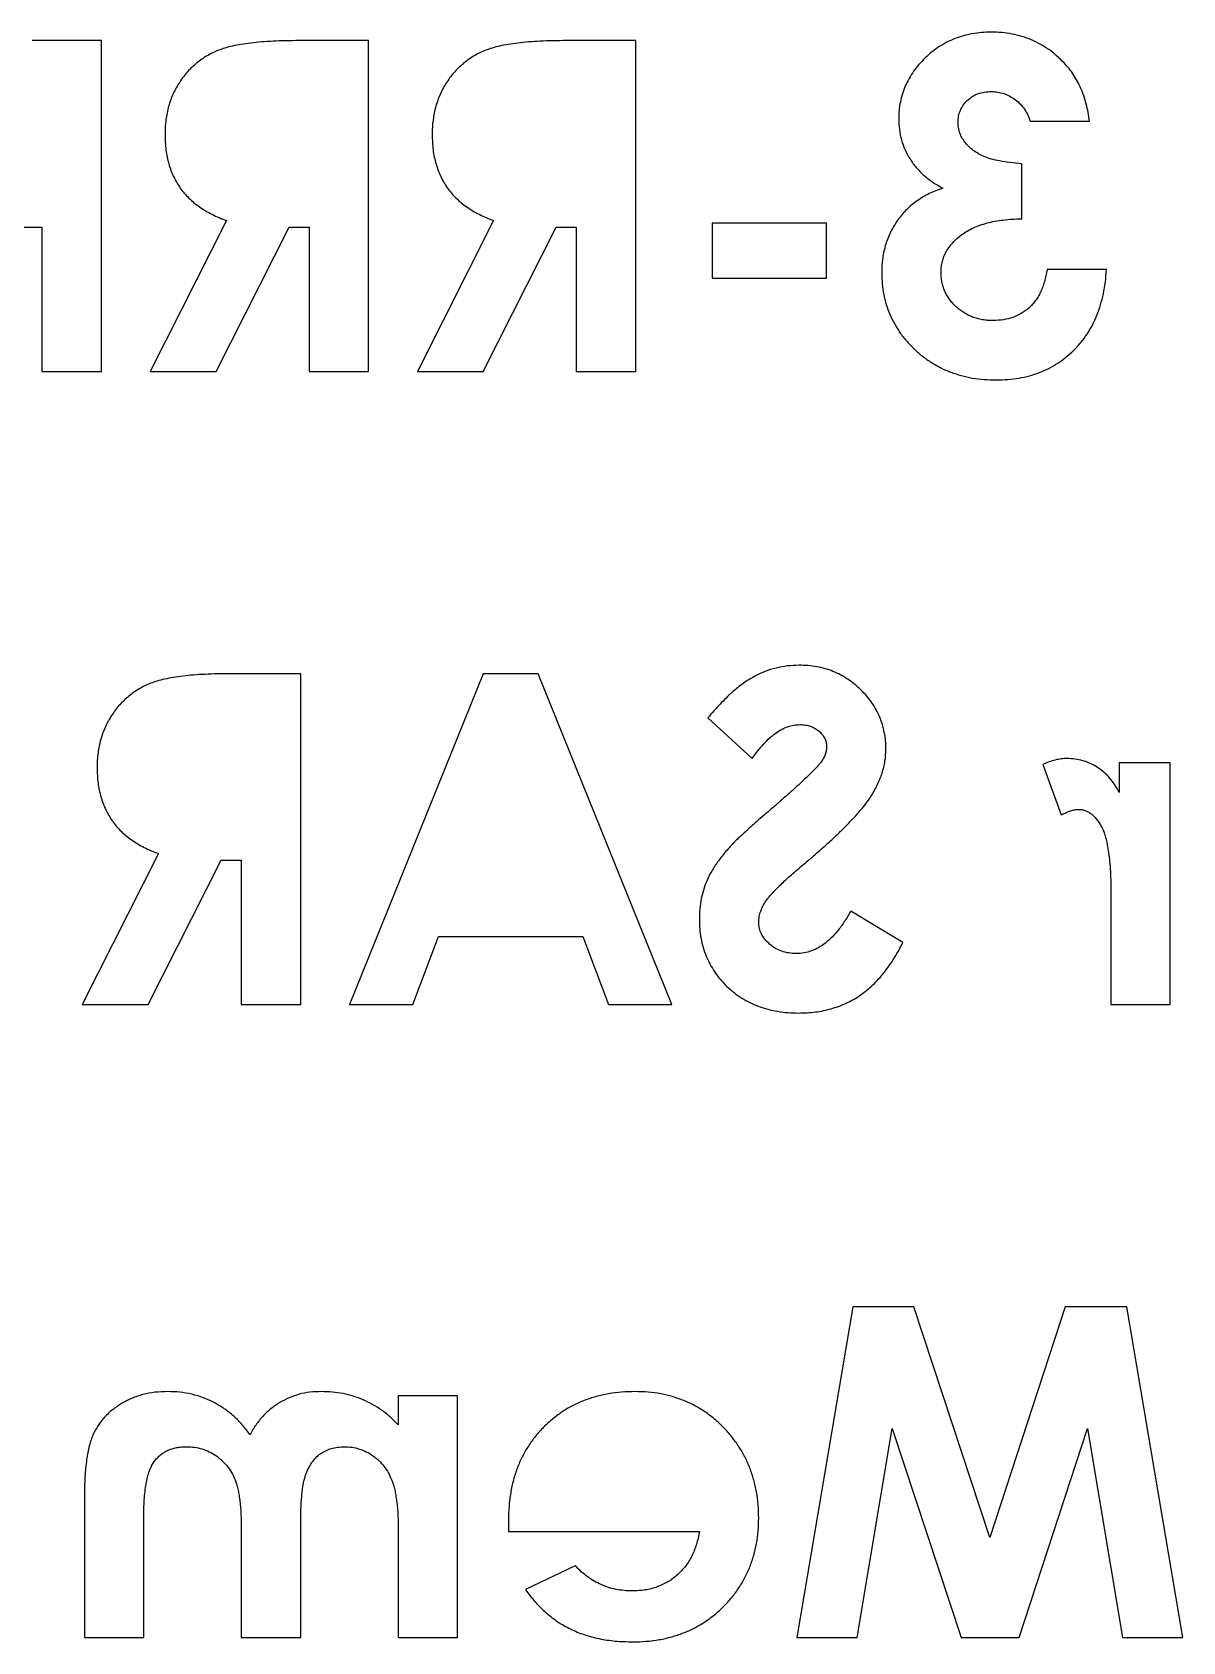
# Model space of a CAD drawing. Header units: millimetres. Extents: x -193 to 193, y -200 to 193.
# Drawn here: x -130.26 to -118.08, y -147.44 to -130.4 of the extents above; entities that cross this region are included whole.
import ezdxf

# ---------------------------------------------------------------- set-up
doc = ezdxf.new("R2010")
doc.units = ezdxf.units.MM

msp = doc.modelspace()

# ---------------------------------------------------------------- linework, layer by layer
at = {"color": 7, "linetype": 'Continuous', "lineweight": 25}
for p, q in [((-129.524, -130.494), (-130.256, -130.494)), ((-129.524, -133.994), (-129.524, -130.494)), ((-126.697, -130.494), (-127.429, -130.494)), ((-126.697, -133.994), (-126.697, -130.494)), ((-123.871, -130.494), (-124.602, -130.494)), ((-123.871, -133.994), (-123.871, -130.494)), ((-119.697, -131.347), (-119.069, -131.347)), ((-119.787, -132.379), (-119.787, -131.796)), ((-130.366, -132.469), (-130.153, -132.469)), ((-130.153, -132.469), (-130.153, -133.994)), ((-128.201, -132.397), (-129.008, -133.994)), ((-128.31, -133.994), (-127.539, -132.469)), ((-127.539, -132.469), (-127.326, -132.469)), ((-127.326, -132.469), (-127.326, -133.994)), ((-125.374, -132.397), (-126.181, -133.994)), ((-125.483, -133.994), (-124.712, -132.469)), ((-124.712, -132.469), (-124.499, -132.469)), ((-124.499, -132.469), (-124.499, -133.994)), ((-121.851, -132.424), (-123.063, -132.424)), ((-123.063, -132.424), (-123.063, -133.007)), ((-121.851, -133.007), (-121.851, -132.424)), ((-123.063, -133.007), (-121.851, -133.007)), ((-118.89, -132.917), (-119.518, -132.917)), ((-130.153, -133.994), (-129.524, -133.994)), ((-129.008, -133.994), (-128.31, -133.994)), ((-127.326, -133.994), (-126.697, -133.994)), ((-126.181, -133.994), (-125.483, -133.994)), ((-124.499, -133.994), (-123.871, -133.994)), ((-127.415, -137.193), (-128.147, -137.193)), ((-127.415, -140.693), (-127.415, -137.193)), ((-125.486, -137.193), (-126.899, -140.693)), ((-124.903, -137.193), (-125.486, -137.193)), ((-123.489, -140.693), (-124.903, -137.193)), ((-123.108, -137.661), (-122.638, -138.09)), ((-119.563, -138.154), (-119.368, -138.686)), ((-118.217, -138.135), (-118.755, -138.135)), ((-118.755, -138.135), (-118.755, -138.45)), ((-118.217, -140.693), (-118.217, -138.135)), ((-128.919, -139.096), (-129.726, -140.693)), ((-129.028, -140.693), (-128.257, -139.167)), ((-128.257, -139.167), (-128.044, -139.167)), ((-128.044, -139.167), (-128.044, -140.693)), ((-118.843, -139.533), (-118.845, -139.657)), ((-118.845, -139.657), (-118.845, -140.693)), ((-121.044, -140.037), (-121.596, -139.706)), ((-126.228, -140.693), (-125.956, -139.975)), ((-125.956, -139.975), (-124.431, -139.975)), ((-124.431, -139.975), (-124.159, -140.693)), ((-129.726, -140.693), (-129.028, -140.693)), ((-128.044, -140.693), (-127.415, -140.693)), ((-126.899, -140.693), (-126.228, -140.693)), ((-124.159, -140.693), (-123.489, -140.693)), ((-118.845, -140.693), (-118.217, -140.693)), ((-121.574, -143.892), (-122.165, -147.392)), ((-120.928, -143.892), (-121.574, -143.892)), ((-120.124, -146.333), (-120.928, -143.892)), ((-119.325, -143.892), (-120.124, -146.333)), ((-118.673, -143.892), (-119.325, -143.892)), ((-118.082, -147.392), (-118.673, -143.892)), ((-125.755, -144.834), (-126.383, -144.834)), ((-126.383, -144.834), (-126.383, -145.14)), ((-125.755, -147.392), (-125.755, -144.834)), ((-121.529, -147.392), (-121.156, -145.181)), ((-121.156, -145.181), (-120.428, -147.392)), ((-119.815, -147.392), (-119.092, -145.181)), ((-119.092, -145.181), (-118.719, -147.392)), ((-129.704, -145.904), (-129.704, -147.392)), ((-129.076, -147.392), (-129.076, -146.107)), ((-128.044, -146.25), (-128.044, -147.392)), ((-127.415, -147.392), (-127.415, -146.165)), ((-126.383, -146.266), (-126.383, -147.392)), ((-125.217, -146.151), (-125.215, -146.27)), ((-125.215, -146.27), (-123.197, -146.27)), ((-124.511, -146.632), (-125.037, -146.883)), ((-129.704, -147.392), (-129.076, -147.392)), ((-128.044, -147.392), (-127.415, -147.392)), ((-126.383, -147.392), (-125.755, -147.392)), ((-122.165, -147.392), (-121.529, -147.392)), ((-120.428, -147.392), (-119.815, -147.392)), ((-118.719, -147.392), (-118.082, -147.392))]:
    msp.add_line(p, q, dxfattribs=at)
for points, knots in [([(-120.111, -130.405), (-120.145, -130.405), (-120.212, -130.407), (-120.31, -130.42), (-120.403, -130.442), (-120.493, -130.471), (-120.578, -130.51), (-120.66, -130.556), (-120.737, -130.612), (-120.808, -130.676), (-120.874, -130.744), (-120.931, -130.817), (-120.98, -130.894), (-121.02, -130.973), (-121.051, -131.056), (-121.072, -131.142), (-121.086, -131.231), (-121.088, -131.292), (-121.088, -131.322)], [0, 0, 0, 0, 0.068214, 0.134095, 0.198286, 0.26116, 0.323635, 0.386367, 0.449642, 0.514245, 0.578413, 0.640375, 0.700615, 0.760104, 0.819299, 0.878466, 0.93836, 1, 1, 1, 1]), ([(-119.338, -130.73), (-119.364, -130.704), (-119.415, -130.652), (-119.5, -130.587), (-119.589, -130.53), (-119.684, -130.484), (-119.784, -130.448), (-119.889, -130.423), (-119.998, -130.407), (-120.073, -130.405), (-120.111, -130.405)], [0, 0, 0, 0, 0.127407, 0.251106, 0.372908, 0.494496, 0.616171, 0.740563, 0.867605, 1, 1, 1, 1]), ([(-127.429, -130.494), (-127.478, -130.494), (-127.571, -130.495), (-127.705, -130.5), (-127.828, -130.507), (-127.941, -130.518), (-128.043, -130.533), (-128.134, -130.55), (-128.214, -130.57), (-128.284, -130.595), (-128.348, -130.622), (-128.407, -130.654), (-128.463, -130.69), (-128.516, -130.73), (-128.566, -130.774), (-128.613, -130.823), (-128.657, -130.875), (-128.696, -130.932), (-128.733, -130.992), (-128.765, -131.055), (-128.791, -131.121), (-128.814, -131.189), (-128.831, -131.26), (-128.842, -131.334), (-128.851, -131.41), (-128.851, -131.462), (-128.851, -131.489)], [0, 0, 0, 0, 0.072889, 0.140186, 0.202277, 0.258895, 0.310483, 0.357095, 0.398514, 0.435038, 0.469251, 0.502805, 0.53621, 0.569379, 0.602801, 0.636666, 0.670929, 0.705803, 0.741189, 0.776304, 0.812004, 0.847969, 0.884522, 0.921974, 0.960198, 1, 1, 1, 1]), ([(-124.602, -130.494), (-124.651, -130.494), (-124.744, -130.495), (-124.878, -130.5), (-125.001, -130.507), (-125.114, -130.518), (-125.216, -130.533), (-125.307, -130.55), (-125.387, -130.57), (-125.457, -130.595), (-125.521, -130.622), (-125.58, -130.654), (-125.636, -130.69), (-125.689, -130.73), (-125.739, -130.774), (-125.786, -130.823), (-125.83, -130.875), (-125.87, -130.932), (-125.906, -130.992), (-125.938, -131.055), (-125.964, -131.121), (-125.987, -131.189), (-126.004, -131.26), (-126.015, -131.334), (-126.024, -131.41), (-126.024, -131.462), (-126.024, -131.489)], [0, 0, 0, 0, 0.072889, 0.140186, 0.202277, 0.258895, 0.310483, 0.357095, 0.398514, 0.435038, 0.469251, 0.502805, 0.53621, 0.569379, 0.602801, 0.636666, 0.670929, 0.705803, 0.741189, 0.776304, 0.812004, 0.847969, 0.884522, 0.921974, 0.960198, 1, 1, 1, 1]), ([(-119.069, -131.347), (-119.074, -131.315), (-119.082, -131.254), (-119.103, -131.165), (-119.128, -131.08), (-119.159, -131.001), (-119.196, -130.926), (-119.237, -130.855), (-119.284, -130.789), (-119.32, -130.75), (-119.338, -130.73)], [0, 0, 0, 0, 0.1389342, 0.2723714, 0.400702, 0.5249153, 0.646775, 0.7657065, 0.8831152, 1, 1, 1, 1]), ([(-120.46, -131.362), (-120.459, -131.34), (-120.457, -131.295), (-120.438, -131.231), (-120.406, -131.175), (-120.363, -131.125), (-120.311, -131.083), (-120.25, -131.053), (-120.181, -131.036), (-120.132, -131.034), (-120.107, -131.033)], [0, 0, 0, 0, 0.126208, 0.246331, 0.363484, 0.484754, 0.608383, 0.731214, 0.860989, 1, 1, 1, 1]), ([(-120.107, -131.033), (-120.084, -131.034), (-120.039, -131.036), (-119.973, -131.053), (-119.91, -131.081), (-119.852, -131.119), (-119.799, -131.165), (-119.756, -131.22), (-119.72, -131.28), (-119.705, -131.325), (-119.697, -131.347)], [0, 0, 0, 0, 0.123523, 0.245107, 0.367266, 0.494691, 0.622324, 0.746003, 0.872253, 1, 1, 1, 1]), ([(-121.088, -131.322), (-121.087, -131.36), (-121.084, -131.435), (-121.061, -131.545), (-121.024, -131.649), (-120.97, -131.748), (-120.904, -131.839), (-120.822, -131.922), (-120.727, -131.996), (-120.656, -132.035), (-120.62, -132.056)], [0, 0, 0, 0, 0.124101, 0.244316, 0.364466, 0.485854, 0.608915, 0.734301, 0.863943, 1, 1, 1, 1]), ([(-119.787, -131.796), (-119.829, -131.792), (-119.907, -131.785), (-120.015, -131.77), (-120.106, -131.749), (-120.182, -131.724), (-120.245, -131.692), (-120.3, -131.657), (-120.348, -131.615), (-120.388, -131.57), (-120.42, -131.521), (-120.443, -131.469), (-120.458, -131.416), (-120.46, -131.38), (-120.46, -131.362)], [0, 0, 0, 0, 0.141704, 0.2651, 0.370058, 0.458024, 0.535994, 0.609848, 0.680075, 0.748587, 0.81563, 0.878071, 0.939584, 1, 1, 1, 1]), ([(-128.851, -131.489), (-128.851, -131.516), (-128.849, -131.57), (-128.843, -131.65), (-128.83, -131.726), (-128.811, -131.798), (-128.79, -131.868), (-128.761, -131.933), (-128.728, -131.996), (-128.69, -132.054), (-128.648, -132.11), (-128.598, -132.161), (-128.545, -132.21), (-128.486, -132.254), (-128.422, -132.295), (-128.353, -132.333), (-128.279, -132.368), (-128.227, -132.387), (-128.201, -132.397)], [0, 0, 0, 0, 0.0687413, 0.1347891, 0.198536, 0.2603857, 0.3209616, 0.3799038, 0.4385029, 0.4961543, 0.5542655, 0.6127488, 0.6725134, 0.7336464, 0.7967896, 0.8619357, 0.9293977, 1, 1, 1, 1]), ([(-126.024, -131.489), (-126.024, -131.516), (-126.022, -131.57), (-126.016, -131.65), (-126.003, -131.726), (-125.984, -131.798), (-125.963, -131.868), (-125.934, -131.933), (-125.901, -131.996), (-125.863, -132.054), (-125.821, -132.11), (-125.771, -132.161), (-125.718, -132.21), (-125.659, -132.254), (-125.595, -132.295), (-125.526, -132.333), (-125.452, -132.368), (-125.4, -132.387), (-125.374, -132.397)], [0, 0, 0, 0, 0.068741, 0.134789, 0.198536, 0.260386, 0.320962, 0.379904, 0.438503, 0.496154, 0.554265, 0.612749, 0.672513, 0.733646, 0.79679, 0.861936, 0.929398, 1, 1, 1, 1]), ([(-120.62, -132.056), (-120.645, -132.064), (-120.694, -132.08), (-120.764, -132.112), (-120.83, -132.146), (-120.892, -132.187), (-120.949, -132.231), (-121.003, -132.279), (-121.052, -132.332), (-121.097, -132.39), (-121.137, -132.451), (-121.172, -132.514), (-121.202, -132.58), (-121.226, -132.649), (-121.245, -132.721), (-121.259, -132.795), (-121.266, -132.872), (-121.267, -132.925), (-121.268, -132.951)], [0, 0, 0, 0, 0.066221, 0.130122, 0.192922, 0.254764, 0.315757, 0.376303, 0.436814, 0.498168, 0.559516, 0.620243, 0.68097, 0.742349, 0.804584, 0.868102, 0.933307, 1, 1, 1, 1]), ([(-120.64, -132.945), (-120.639, -132.926), (-120.638, -132.887), (-120.627, -132.831), (-120.61, -132.778), (-120.586, -132.726), (-120.554, -132.678), (-120.517, -132.63), (-120.471, -132.587), (-120.42, -132.545), (-120.362, -132.507), (-120.298, -132.473), (-120.227, -132.446), (-120.151, -132.421), (-120.069, -132.404), (-119.98, -132.391), (-119.886, -132.381), (-119.821, -132.38), (-119.787, -132.379)], [0, 0, 0, 0, 0.050613, 0.10076, 0.149275, 0.198888, 0.249306, 0.302323, 0.357221, 0.415437, 0.476443, 0.539829, 0.606184, 0.675941, 0.749782, 0.828288, 0.911845, 1, 1, 1, 1]), ([(-121.268, -132.951), (-121.267, -132.99), (-121.264, -133.066), (-121.249, -133.179), (-121.221, -133.287), (-121.184, -133.39), (-121.135, -133.488), (-121.077, -133.584), (-121.006, -133.672), (-120.927, -133.757), (-120.839, -133.834), (-120.744, -133.9), (-120.643, -133.958), (-120.537, -134.004), (-120.425, -134.04), (-120.307, -134.066), (-120.182, -134.082), (-120.098, -134.083), (-120.054, -134.084)], [0, 0, 0, 0, 0.062821, 0.123871, 0.183554, 0.242266, 0.301265, 0.360847, 0.421949, 0.484789, 0.548014, 0.610413, 0.672536, 0.734829, 0.797947, 0.862973, 0.93002, 1, 1, 1, 1]), ([(-120.089, -133.456), (-120.108, -133.456), (-120.146, -133.455), (-120.202, -133.448), (-120.255, -133.436), (-120.306, -133.42), (-120.354, -133.399), (-120.4, -133.373), (-120.443, -133.343), (-120.483, -133.309), (-120.52, -133.271), (-120.551, -133.23), (-120.58, -133.188), (-120.601, -133.143), (-120.619, -133.096), (-120.631, -133.047), (-120.639, -132.997), (-120.639, -132.962), (-120.64, -132.945)], [0, 0, 0, 0, 0.0694022, 0.1359434, 0.2010204, 0.2641806, 0.3259548, 0.3884538, 0.4508186, 0.5142656, 0.5774922, 0.6388353, 0.6986336, 0.7580571, 0.8170324, 0.8764148, 0.937278, 1, 1, 1, 1]), ([(-119.518, -132.917), (-119.522, -132.939), (-119.53, -132.982), (-119.545, -133.044), (-119.565, -133.102), (-119.587, -133.155), (-119.612, -133.204), (-119.642, -133.248), (-119.674, -133.288), (-119.722, -133.335), (-119.789, -133.384), (-119.88, -133.426), (-119.981, -133.451), (-120.052, -133.454), (-120.089, -133.456)], [0, 0, 0, 0, 0.077346, 0.150652, 0.220677, 0.286575, 0.350188, 0.411379, 0.469946, 0.528234, 0.642194, 0.755364, 0.873556, 1, 1, 1, 1]), ([(-120.054, -134.084), (-120.013, -134.083), (-119.933, -134.081), (-119.816, -134.066), (-119.705, -134.042), (-119.599, -134.008), (-119.499, -133.963), (-119.404, -133.91), (-119.317, -133.845), (-119.235, -133.772), (-119.16, -133.69), (-119.094, -133.6), (-119.037, -133.504), (-118.989, -133.4), (-118.951, -133.289), (-118.921, -133.172), (-118.899, -133.047), (-118.893, -132.961), (-118.89, -132.917)], [0, 0, 0, 0, 0.066659, 0.130343, 0.191936, 0.251996, 0.311122, 0.369755, 0.428602, 0.488436, 0.548524, 0.608661, 0.669236, 0.730881, 0.794196, 0.85983, 0.928533, 1, 1, 1, 1]), ([(-122.142, -137.103), (-122.183, -137.105), (-122.265, -137.108), (-122.386, -137.131), (-122.505, -137.168), (-122.601, -137.213), (-122.677, -137.256), (-122.735, -137.296), (-122.794, -137.341), (-122.855, -137.393), (-122.916, -137.451), (-122.98, -137.515), (-123.044, -137.585), (-123.086, -137.635), (-123.108, -137.661)], [0, 0, 0, 0, 0.10691, 0.212977, 0.319777, 0.428556, 0.485857, 0.546559, 0.611431, 0.679821, 0.753159, 0.830753, 0.913133, 1, 1, 1, 1]), ([(-121.223, -137.991), (-121.224, -137.961), (-121.225, -137.902), (-121.239, -137.815), (-121.259, -137.731), (-121.288, -137.651), (-121.325, -137.574), (-121.371, -137.5), (-121.425, -137.43), (-121.487, -137.364), (-121.554, -137.303), (-121.626, -137.25), (-121.703, -137.204), (-121.783, -137.167), (-121.867, -137.138), (-121.955, -137.118), (-122.047, -137.106), (-122.11, -137.104), (-122.142, -137.103)], [0, 0, 0, 0, 0.063173, 0.124457, 0.184841, 0.244567, 0.304319, 0.3652, 0.427421, 0.491262, 0.555499, 0.618605, 0.680495, 0.742473, 0.804991, 0.868252, 0.932887, 1, 1, 1, 1]), ([(-128.147, -137.193), (-128.196, -137.193), (-128.289, -137.194), (-128.423, -137.199), (-128.546, -137.206), (-128.659, -137.217), (-128.761, -137.232), (-128.852, -137.249), (-128.932, -137.269), (-129.002, -137.293), (-129.066, -137.321), (-129.125, -137.353), (-129.181, -137.388), (-129.234, -137.429), (-129.284, -137.473), (-129.331, -137.521), (-129.375, -137.574), (-129.414, -137.631), (-129.451, -137.691), (-129.483, -137.754), (-129.509, -137.82), (-129.532, -137.888), (-129.549, -137.959), (-129.56, -138.033), (-129.569, -138.109), (-129.569, -138.161), (-129.569, -138.187)], [0, 0, 0, 0, 0.072889, 0.140186, 0.202277, 0.258895, 0.310483, 0.357095, 0.398514, 0.435038, 0.469251, 0.502805, 0.53621, 0.569379, 0.602801, 0.636666, 0.670929, 0.705803, 0.741189, 0.776304, 0.812004, 0.847969, 0.884522, 0.921974, 0.960198, 1, 1, 1, 1]), ([(-122.638, -138.09), (-122.618, -138.062), (-122.579, -138.008), (-122.517, -137.935), (-122.454, -137.872), (-122.392, -137.821), (-122.328, -137.781), (-122.264, -137.753), (-122.199, -137.735), (-122.156, -137.733), (-122.135, -137.731)], [0, 0, 0, 0, 0.16242, 0.311824, 0.448433, 0.573381, 0.689077, 0.797573, 0.900293, 1, 1, 1, 1]), ([(-122.135, -137.731), (-122.115, -137.732), (-122.076, -137.734), (-122.021, -137.747), (-121.973, -137.77), (-121.93, -137.8), (-121.896, -137.837), (-121.869, -137.875), (-121.854, -137.917), (-121.852, -137.946), (-121.851, -137.961)], [0, 0, 0, 0, 0.148126, 0.285993, 0.416634, 0.54738, 0.671583, 0.784401, 0.893266, 1, 1, 1, 1]), ([(-121.909, -138.128), (-121.918, -138.138), (-121.936, -138.162), (-121.971, -138.199), (-122.016, -138.244), (-122.071, -138.296), (-122.134, -138.357), (-122.209, -138.424), (-122.294, -138.5), (-122.353, -138.552), (-122.385, -138.58)], [0, 0, 0, 0, 0.059234, 0.136349, 0.233805, 0.349411, 0.483179, 0.635967, 0.809243, 1, 1, 1, 1]), ([(-122.105, -139.219), (-122.061, -139.182), (-121.975, -139.109), (-121.854, -139.002), (-121.745, -138.903), (-121.649, -138.808), (-121.565, -138.722), (-121.493, -138.642), (-121.434, -138.568), (-121.372, -138.481), (-121.313, -138.375), (-121.262, -138.247), (-121.229, -138.119), (-121.225, -138.033), (-121.223, -137.991)], [0, 0, 0, 0, 0.112125, 0.215201, 0.309902, 0.395959, 0.473447, 0.54214, 0.602523, 0.654726, 0.747804, 0.835278, 0.918925, 1, 1, 1, 1]), ([(-121.851, -137.961), (-121.852, -137.975), (-121.853, -138.005), (-121.865, -138.048), (-121.883, -138.09), (-121.901, -138.115), (-121.909, -138.128)], [0, 0, 0, 0, 0.2418814, 0.4871155, 0.7378378, 1, 1, 1, 1]), ([(-119.307, -138.09), (-119.328, -138.091), (-119.369, -138.093), (-119.433, -138.105), (-119.498, -138.125), (-119.541, -138.144), (-119.563, -138.154)], [0, 0, 0, 0, 0.232851, 0.474168, 0.731339, 1, 1, 1, 1]), ([(-118.755, -138.45), (-118.77, -138.422), (-118.8, -138.367), (-118.855, -138.294), (-118.918, -138.232), (-118.986, -138.181), (-119.061, -138.141), (-119.14, -138.112), (-119.222, -138.093), (-119.279, -138.091), (-119.307, -138.09)], [0, 0, 0, 0, 0.137333, 0.268422, 0.393205, 0.51643, 0.637793, 0.758061, 0.877719, 1, 1, 1, 1]), ([(-129.569, -138.187), (-129.569, -138.215), (-129.567, -138.269), (-129.561, -138.348), (-129.548, -138.424), (-129.529, -138.497), (-129.508, -138.566), (-129.479, -138.632), (-129.446, -138.694), (-129.408, -138.753), (-129.365, -138.809), (-129.316, -138.86), (-129.263, -138.909), (-129.204, -138.952), (-129.14, -138.994), (-129.071, -139.032), (-128.997, -139.067), (-128.945, -139.086), (-128.919, -139.096)], [0, 0, 0, 0, 0.068741, 0.134789, 0.198536, 0.260386, 0.320962, 0.379904, 0.438503, 0.496154, 0.554265, 0.612749, 0.672513, 0.733646, 0.79679, 0.861936, 0.929398, 1, 1, 1, 1]), ([(-122.385, -138.58), (-122.414, -138.605), (-122.47, -138.654), (-122.55, -138.722), (-122.62, -138.784), (-122.681, -138.838), (-122.732, -138.885), (-122.775, -138.924), (-122.808, -138.956), (-122.828, -138.975), (-122.836, -138.984)], [0, 0, 0, 0, 0.192953, 0.366184, 0.520457, 0.655012, 0.770624, 0.865677, 0.942675, 1, 1, 1, 1]), ([(-119.368, -138.686), (-119.35, -138.677), (-119.318, -138.661), (-119.27, -138.643), (-119.227, -138.631), (-119.2, -138.63), (-119.187, -138.629)], [0, 0, 0, 0, 0.303597, 0.570645, 0.80107, 1, 1, 1, 1]), ([(-119.187, -138.629), (-119.175, -138.629), (-119.152, -138.63), (-119.117, -138.639), (-119.084, -138.654), (-119.052, -138.674), (-119.022, -138.701), (-118.993, -138.732), (-118.967, -138.771), (-118.94, -138.814), (-118.917, -138.866), (-118.897, -138.929), (-118.879, -139.003), (-118.867, -139.088), (-118.855, -139.184), (-118.848, -139.29), (-118.843, -139.408), (-118.843, -139.49), (-118.843, -139.533)], [0, 0, 0, 0, 0.034015, 0.066912, 0.101141, 0.136381, 0.173598, 0.214076, 0.25798, 0.305417, 0.358685, 0.420924, 0.492691, 0.574131, 0.665182, 0.766513, 0.878314, 1, 1, 1, 1]), ([(-122.836, -138.984), (-122.867, -139.017), (-122.926, -139.081), (-123.003, -139.181), (-123.067, -139.278), (-123.116, -139.375), (-123.153, -139.473), (-123.179, -139.573), (-123.195, -139.678), (-123.197, -139.75), (-123.197, -139.786)], [0, 0, 0, 0, 0.1508331, 0.2899542, 0.4171386, 0.5352552, 0.6487511, 0.7624055, 0.8798267, 1, 1, 1, 1]), ([(-122.569, -139.823), (-122.568, -139.803), (-122.566, -139.762), (-122.548, -139.702), (-122.522, -139.642), (-122.49, -139.592), (-122.457, -139.551), (-122.426, -139.515), (-122.388, -139.475), (-122.344, -139.432), (-122.293, -139.384), (-122.237, -139.332), (-122.173, -139.277), (-122.129, -139.239), (-122.105, -139.219)], [0, 0, 0, 0, 0.076347, 0.155091, 0.238352, 0.328404, 0.379384, 0.439618, 0.509831, 0.588875, 0.677436, 0.775547, 0.882636, 1, 1, 1, 1]), ([(-123.197, -139.786), (-123.197, -139.822), (-123.196, -139.891), (-123.181, -139.993), (-123.159, -140.09), (-123.126, -140.182), (-123.085, -140.269), (-123.035, -140.352), (-122.975, -140.43), (-122.907, -140.502), (-122.831, -140.568), (-122.75, -140.626), (-122.663, -140.674), (-122.57, -140.714), (-122.472, -140.744), (-122.368, -140.767), (-122.259, -140.781), (-122.185, -140.782), (-122.146, -140.783)], [0, 0, 0, 0, 0.0652009, 0.1279265, 0.1890469, 0.2485437, 0.3076071, 0.3672477, 0.4269631, 0.4886171, 0.5503919, 0.6113307, 0.6725561, 0.7340242, 0.7973406, 0.8622496, 0.9296255, 1, 1, 1, 1]), ([(-122.17, -140.155), (-122.197, -140.153), (-122.25, -140.151), (-122.325, -140.132), (-122.394, -140.101), (-122.454, -140.056), (-122.505, -140.005), (-122.542, -139.949), (-122.566, -139.887), (-122.568, -139.844), (-122.569, -139.823)], [0, 0, 0, 0, 0.141986, 0.275473, 0.404346, 0.53543, 0.661427, 0.777867, 0.88828, 1, 1, 1, 1]), ([(-121.596, -139.706), (-121.616, -139.741), (-121.656, -139.809), (-121.722, -139.901), (-121.79, -139.979), (-121.861, -140.043), (-121.934, -140.093), (-122.01, -140.128), (-122.089, -140.151), (-122.143, -140.153), (-122.17, -140.155)], [0, 0, 0, 0, 0.1604579, 0.3076115, 0.4421389, 0.5662292, 0.6812222, 0.789558, 0.8950289, 1, 1, 1, 1]), ([(-122.146, -140.783), (-122.117, -140.782), (-122.057, -140.781), (-121.97, -140.773), (-121.885, -140.759), (-121.804, -140.739), (-121.726, -140.714), (-121.65, -140.683), (-121.577, -140.646), (-121.507, -140.604), (-121.441, -140.555), (-121.376, -140.501), (-121.314, -140.439), (-121.255, -140.372), (-121.199, -140.297), (-121.144, -140.217), (-121.092, -140.13), (-121.06, -140.069), (-121.044, -140.037)], [0, 0, 0, 0, 0.063551, 0.125868, 0.18624, 0.244977, 0.303358, 0.36123, 0.418489, 0.475937, 0.534204, 0.594059, 0.655469, 0.718772, 0.784975, 0.853522, 0.925182, 1, 1, 1, 1]), ([(-128.824, -144.789), (-128.869, -144.79), (-128.957, -144.793), (-129.084, -144.818), (-129.202, -144.857), (-129.311, -144.913), (-129.409, -144.979), (-129.492, -145.058), (-129.561, -145.146), (-129.606, -145.228), (-129.635, -145.3), (-129.653, -145.364), (-129.67, -145.434), (-129.681, -145.513), (-129.692, -145.599), (-129.699, -145.694), (-129.703, -145.796), (-129.704, -145.867), (-129.704, -145.904)], [0, 0, 0, 0, 0.082624, 0.160904, 0.236986, 0.311729, 0.384307, 0.453908, 0.521546, 0.589232, 0.625293, 0.665128, 0.709632, 0.758368, 0.811604, 0.869763, 0.932542, 1, 1, 1, 1]), ([(-127.952, -145.245), (-127.978, -145.209), (-128.03, -145.139), (-128.122, -145.047), (-128.222, -144.968), (-128.331, -144.903), (-128.446, -144.852), (-128.568, -144.815), (-128.694, -144.793), (-128.78, -144.79), (-128.824, -144.789)], [0, 0, 0, 0, 0.130149, 0.255445, 0.379177, 0.501905, 0.625344, 0.748278, 0.872564, 1, 1, 1, 1]), ([(-127.199, -144.789), (-127.238, -144.79), (-127.316, -144.793), (-127.43, -144.815), (-127.538, -144.852), (-127.638, -144.904), (-127.732, -144.968), (-127.816, -145.048), (-127.891, -145.14), (-127.931, -145.209), (-127.952, -145.245)], [0, 0, 0, 0, 0.127996, 0.251955, 0.373414, 0.494801, 0.617069, 0.74062, 0.866961, 1, 1, 1, 1]), ([(-126.383, -145.14), (-126.411, -145.112), (-126.466, -145.056), (-126.557, -144.985), (-126.653, -144.924), (-126.753, -144.874), (-126.858, -144.836), (-126.967, -144.809), (-127.081, -144.792), (-127.159, -144.79), (-127.199, -144.789)], [0, 0, 0, 0, 0.1301911, 0.2563355, 0.3791141, 0.5005508, 0.6221158, 0.7447146, 0.8702231, 1, 1, 1, 1]), ([(-123.875, -144.789), (-123.923, -144.79), (-124.018, -144.792), (-124.157, -144.81), (-124.289, -144.84), (-124.415, -144.88), (-124.532, -144.934), (-124.644, -144.997), (-124.748, -145.075), (-124.845, -145.162), (-124.932, -145.259), (-125.008, -145.364), (-125.073, -145.477), (-125.126, -145.598), (-125.167, -145.725), (-125.196, -145.861), (-125.214, -146.004), (-125.216, -146.101), (-125.217, -146.151)], [0, 0, 0, 0, 0.0675, 0.132529, 0.19498, 0.255982, 0.315768, 0.37518, 0.435072, 0.495743, 0.556656, 0.616619, 0.676758, 0.737601, 0.799533, 0.863575, 0.930221, 1, 1, 1, 1]), ([(-122.569, -146.127), (-122.57, -146.08), (-122.572, -145.987), (-122.59, -145.852), (-122.62, -145.723), (-122.66, -145.599), (-122.712, -145.482), (-122.777, -145.371), (-122.853, -145.266), (-122.939, -145.168), (-123.035, -145.08), (-123.137, -145.001), (-123.245, -144.936), (-123.36, -144.883), (-123.48, -144.84), (-123.607, -144.811), (-123.739, -144.792), (-123.829, -144.79), (-123.875, -144.789)], [0, 0, 0, 0, 0.067451, 0.132706, 0.195663, 0.257481, 0.318729, 0.379576, 0.441281, 0.50399, 0.566629, 0.62786, 0.688183, 0.748487, 0.808936, 0.870587, 0.934225, 1, 1, 1, 1]), ([(-129.076, -146.107), (-129.075, -146.073), (-129.074, -146.007), (-129.07, -145.912), (-129.06, -145.827), (-129.049, -145.749), (-129.033, -145.68), (-129.014, -145.62), (-128.991, -145.569), (-128.964, -145.526), (-128.933, -145.489), (-128.899, -145.458), (-128.862, -145.431), (-128.821, -145.409), (-128.776, -145.393), (-128.728, -145.381), (-128.677, -145.373), (-128.641, -145.373), (-128.623, -145.373)], [0, 0, 0, 0, 0.104321, 0.200235, 0.287287, 0.36626, 0.437683, 0.50118, 0.558021, 0.608412, 0.655743, 0.701944, 0.748215, 0.794252, 0.842505, 0.892237, 0.944616, 1, 1, 1, 1]), ([(-128.623, -145.373), (-128.595, -145.373), (-128.539, -145.375), (-128.459, -145.394), (-128.383, -145.423), (-128.312, -145.464), (-128.248, -145.515), (-128.192, -145.575), (-128.146, -145.645), (-128.114, -145.71), (-128.094, -145.768), (-128.08, -145.818), (-128.069, -145.875), (-128.06, -145.938), (-128.052, -146.007), (-128.048, -146.082), (-128.044, -146.164), (-128.044, -146.22), (-128.044, -146.25)], [0, 0, 0, 0, 0.07062, 0.138577, 0.206073, 0.274463, 0.3426, 0.41074, 0.480118, 0.5526, 0.591784, 0.635663, 0.683569, 0.736965, 0.794871, 0.858421, 0.926599, 1, 1, 1, 1]), ([(-127.415, -146.165), (-127.415, -146.138), (-127.415, -146.086), (-127.412, -146.01), (-127.408, -145.939), (-127.402, -145.875), (-127.396, -145.816), (-127.387, -145.763), (-127.377, -145.716), (-127.36, -145.663), (-127.336, -145.604), (-127.3, -145.541), (-127.257, -145.488), (-127.207, -145.445), (-127.151, -145.413), (-127.09, -145.389), (-127.023, -145.376), (-126.977, -145.374), (-126.953, -145.373)], [0, 0, 0, 0, 0.07853, 0.151067, 0.218305, 0.280287, 0.337064, 0.388152, 0.434234, 0.474994, 0.549031, 0.617296, 0.681663, 0.743542, 0.80432, 0.867013, 0.931379, 1, 1, 1, 1]), ([(-126.953, -145.373), (-126.926, -145.373), (-126.872, -145.375), (-126.794, -145.395), (-126.72, -145.424), (-126.65, -145.466), (-126.587, -145.518), (-126.532, -145.579), (-126.486, -145.651), (-126.453, -145.718), (-126.434, -145.778), (-126.419, -145.829), (-126.409, -145.887), (-126.4, -145.951), (-126.391, -146.021), (-126.387, -146.097), (-126.383, -146.179), (-126.383, -146.236), (-126.383, -146.266)], [0, 0, 0, 0, 0.067433, 0.133552, 0.199705, 0.26712, 0.335278, 0.403628, 0.474205, 0.547994, 0.588136, 0.632412, 0.681857, 0.735629, 0.793897, 0.857789, 0.926292, 1, 1, 1, 1]), ([(-123.903, -147.437), (-123.855, -147.436), (-123.761, -147.434), (-123.623, -147.416), (-123.492, -147.386), (-123.367, -147.346), (-123.25, -147.293), (-123.139, -147.228), (-123.035, -147.152), (-122.94, -147.064), (-122.853, -146.969), (-122.776, -146.866), (-122.713, -146.757), (-122.66, -146.643), (-122.62, -146.522), (-122.59, -146.395), (-122.572, -146.263), (-122.57, -146.173), (-122.569, -146.127)], [0, 0, 0, 0, 0.068973, 0.135079, 0.198876, 0.261192, 0.322136, 0.383017, 0.444315, 0.506363, 0.568185, 0.628944, 0.689079, 0.748666, 0.809078, 0.870918, 0.93437, 1, 1, 1, 1]), ([(-123.197, -146.27), (-123.202, -146.293), (-123.21, -146.339), (-123.227, -146.406), (-123.25, -146.469), (-123.276, -146.529), (-123.307, -146.584), (-123.343, -146.637), (-123.384, -146.685), (-123.429, -146.729), (-123.478, -146.769), (-123.53, -146.804), (-123.586, -146.832), (-123.644, -146.856), (-123.706, -146.876), (-123.771, -146.889), (-123.84, -146.896), (-123.887, -146.898), (-123.91, -146.898)], [0, 0, 0, 0, 0.068206, 0.13403, 0.198035, 0.259813, 0.320405, 0.380626, 0.441026, 0.501202, 0.561691, 0.621161, 0.680802, 0.740903, 0.802582, 0.866186, 0.9316, 1, 1, 1, 1]), ([(-123.91, -146.898), (-123.939, -146.897), (-123.996, -146.896), (-124.079, -146.883), (-124.159, -146.863), (-124.236, -146.833), (-124.311, -146.796), (-124.381, -146.749), (-124.449, -146.695), (-124.49, -146.654), (-124.511, -146.632)], [0, 0, 0, 0, 0.127629, 0.25134, 0.372249, 0.494281, 0.61618, 0.739791, 0.867336, 1, 1, 1, 1]), ([(-125.037, -146.883), (-125.021, -146.906), (-124.988, -146.951), (-124.934, -147.015), (-124.878, -147.074), (-124.82, -147.129), (-124.759, -147.179), (-124.696, -147.225), (-124.63, -147.265), (-124.562, -147.302), (-124.491, -147.334), (-124.416, -147.361), (-124.339, -147.385), (-124.258, -147.404), (-124.174, -147.419), (-124.087, -147.429), (-123.996, -147.435), (-123.935, -147.436), (-123.903, -147.437)], [0, 0, 0, 0, 0.06426, 0.127328, 0.18942, 0.250008, 0.309331, 0.368387, 0.427142, 0.485687, 0.544505, 0.604586, 0.665832, 0.728669, 0.793472, 0.859914, 0.928702, 1, 1, 1, 1])]:
    msp.add_open_spline(points, degree=3, knots=knots, dxfattribs=at)

doc.saveas('drawing.dxf')
